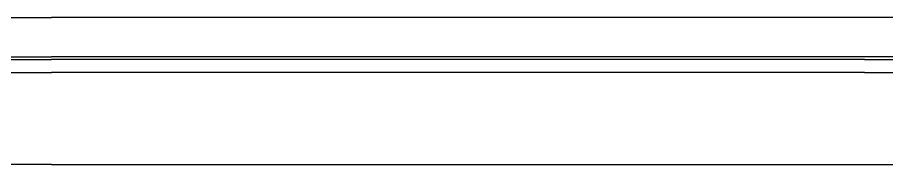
# Model space of a CAD drawing. Header units: millimetres. Extents: x -1480 to 5249, y -840 to 3860.
# Drawn here: x 1796.6 to 2128.1, y -0.1 to 55.9 of the extents above; entities that cross this region are included whole.
import ezdxf

# ---------------------------------------------------------------- set-up
doc = ezdxf.new("R2010")
doc.units = ezdxf.units.MM
doc.header["$MEASUREMENT"] = 0
doc.layers.add('Utwórz2D linie widoczne', color=7, linetype='Continuous', true_color=0x000000)

msp = doc.modelspace()

# ---------------------------------------------------------------- linework, layer by layer
at = {"layer": 'Utwórz2D linie widoczne'}
for p, q in [((1389.57, 55.86), (1809.57, 55.86)), ((2229.58, 55.86), (1809.57, 55.86)), ((1389.57, 40.86), (1809.57, 40.86)), ((1499.57, 39.86), (1809.57, 39.86)), ((2229.58, 40.86), (1809.57, 40.86)), ((2119.58, 39.86), (1809.57, 39.86)), ((2119.58, 39.86), (2229.58, 39.86)), ((1499.57, 34.86), (1809.57, 34.86)), ((2119.58, 34.86), (1809.57, 34.86)), ((2119.58, 34.86), (2229.58, 34.86)), ((1809.57, -0.14), (1499.57, -0.14)), ((1809.57, -0.14), (2119.58, -0.14)), ((2119.58, -0.14), (2225.78, -0.14))]:
    msp.add_line(p, q, dxfattribs=at)

doc.saveas('drawing.dxf')
